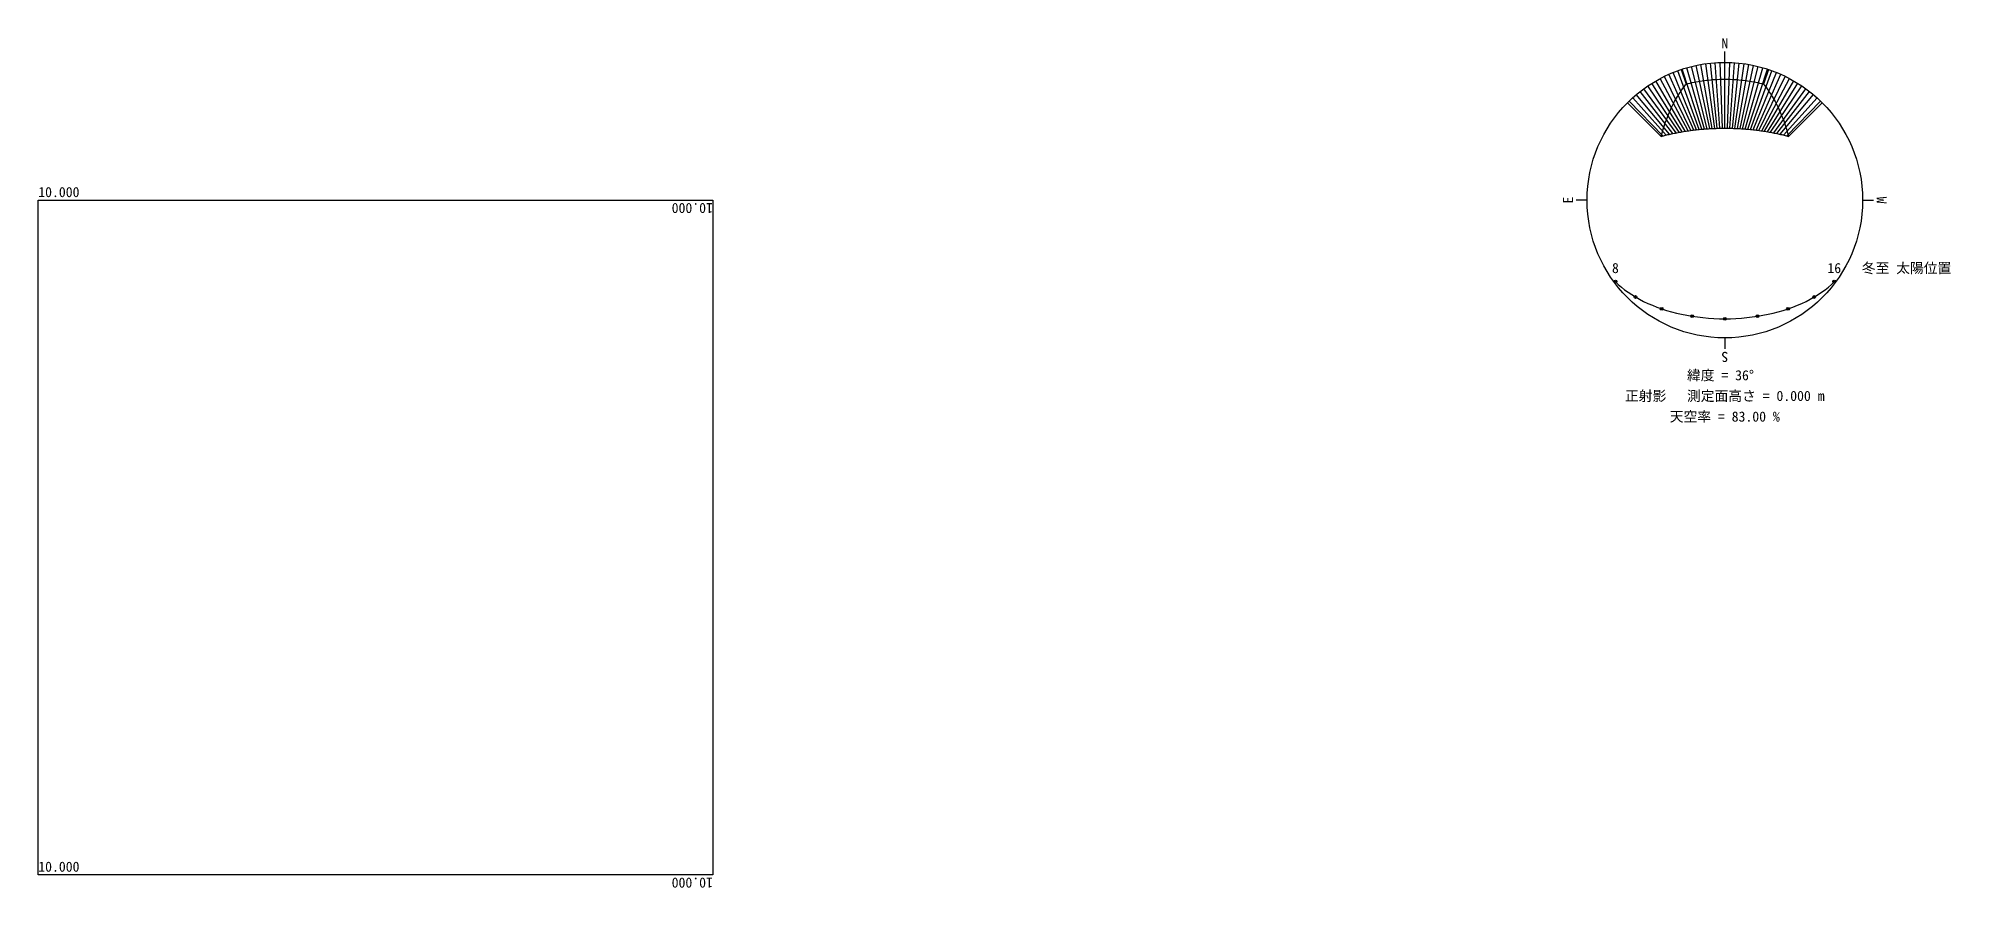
# Model space of a CAD drawing. Units: millimetres at full size, sheet at 1:100. Extents: x -9429 to 25284, y -9848 to 5571.
import ezdxf
from ezdxf.enums import TextEntityAlignment as Align

# ---------------------------------------------------------------- set-up
doc = ezdxf.new("R2010")
doc.units = ezdxf.units.MM
doc.header["$LTSCALE"] = 100
doc.header["$PDMODE"] = 32
doc.header["$PDSIZE"] = 50
doc.layers.add('0-0', color=4, linetype='Continuous')
doc.styles.add('ＭＳ ゴシック', font='')
doc.styles.get('ＭＳ ゴシック').set_extended_font_data('MS Gothic')

msp = doc.modelspace()

# ---------------------------------------------------------------- linework, layer by layer
at = {"layer": '0-0', "color": 7}
for p, q in [((21183.7, 5132.7), (21183.7, 5332.7)), ((20393.1, 5004.4), (20481.3, 4739.9)), ((21974.2, 5004.4), (21886.1, 4739.9)), ((22951.4, 4400.4), (22340.8, 3789.8)), ((18683.7, 2632.7), (18483.7, 2632.7)), ((23683.7, 2632.7), (23883.7, 2632.7)), ((21183.7, 132.7), (21183.7, -67.3))]:
    msp.add_line(p, q, dxfattribs=at)
at = {"layer": '0-0'}
for p, q in [((20566.7, 3897.6), (20087.7, 4879.6)), ((20617.6, 3904.1), (20166.8, 4916.5)), ((20667.6, 3909.9), (20247.2, 4950.6)), ((20716.9, 3915.1), (20328.6, 4981.9)), ((20765.5, 3919.6), (20411.1, 5010.3)), ((20813.5, 3923.6), (20494.6, 5035.8)), ((20860.9, 3927.1), (20578.9, 5058.4)), ((20907.9, 3930.1), (20663.9, 5078)), ((20954.5, 3932.5), (20749.6, 5094.7)), ((21000.7, 3934.5), (20835.7, 5108.3)), ((21046.7, 3936.1), (20922.4, 5119)), ((21092.5, 3937.1), (21009.3, 5126.6)), ((21138.1, 3937.8), (21096.4, 5131.1)), ((21183.7, 3938), (21183.7, 5132.7)), ((21229.3, 3937.8), (21270.9, 5131.1)), ((21274.9, 3937.1), (21358.1, 5126.6)), ((21320.7, 3936.1), (21445, 5119)), ((21366.6, 3934.5), (21531.6, 5108.3)), ((21412.9, 3932.5), (21617.8, 5094.7)), ((21459.4, 3930.1), (21703.5, 5078)), ((21506.4, 3927.1), (21788.5, 5058.4)), ((21553.9, 3923.6), (21872.8, 5035.8)), ((21601.8, 3919.6), (21956.2, 5010.3)), ((21650.4, 3915.1), (22038.7, 4981.9)), ((21699.7, 3909.9), (22120.2, 4950.6)), ((21749.8, 3904.1), (22200.5, 4916.5)), ((21800.7, 3897.6), (22279.6, 4879.6)), ((20180.4, 3828.3), (19576.7, 4547.8)), ((20239.4, 3841.3), (19644.5, 4602.7)), ((20296.9, 3853.1), (19714.2, 4655.2)), ((20353.2, 3863.9), (19785.7, 4705.2)), ((20408.2, 3873.6), (19858.9, 4752.8)), ((20462.1, 3882.5), (19933.7, 4797.7)), ((20514.9, 3890.4), (20010, 4840)), ((21852.5, 3890.4), (22357.4, 4840)), ((21905.3, 3882.5), (22433.7, 4797.7)), ((21959.1, 3873.6), (22508.5, 4752.8)), ((22014.2, 3863.9), (22581.7, 4705.2)), ((22070.4, 3853.1), (22653.1, 4655.2)), ((22128, 3841.3), (22722.8, 4602.7)), ((22186.9, 3828.3), (22790.6, 4547.8)), ((20058.1, 3798.2), (19447, 4431)), ((20120, 3814), (19510.8, 4490.5)), ((22247.3, 3814), (22856.5, 4490.5)), ((22309.3, 3798.2), (22920.3, 4431))]:
    msp.add_line(p, q, dxfattribs=at)
at = {"layer": '0-0', "color": 7}
for points in [[(20026.5, 3789.8), (20045.1, 3855.5), (20064.1, 3918.1), (20083.3, 3977.6), (20102.6, 4034), (20122.1, 4087.4), (20141.5, 4138), (20160.8, 4185.9), (20180, 4231.1), (20199, 4273.8), (20217.7, 4314.2), (20236.1, 4352.2), (20254.3, 4388.2), (20272.1, 4422.1), (20289.5, 4454.1), (20306.6, 4484.3), (20323.3, 4512.8), (20339.6, 4539.7), (20355.5, 4565.1), (20371, 4589.1), (20386.1, 4611.8), (20400.8, 4633.2), (20415.2, 4653.5), (20429.1, 4672.7), (20442.7, 4690.9), (20455.9, 4708.1), (20468.8, 4724.4), (20481.3, 4739.9)], [(20481.3, 4739.9), (20516.5, 4748.7), (20552.1, 4757.1), (20588.1, 4765.1), (20624.6, 4772.7), (20661.4, 4779.9), (20698.6, 4786.6), (20736.1, 4792.8), (20773.9, 4798.6), (20812, 4803.9), (20850.4, 4808.7), (20889, 4813), (20927.9, 4816.8), (20966.9, 4820.1), (21006.1, 4822.8), (21045.4, 4825), (21084.8, 4826.6), (21124.3, 4827.7), (21163.9, 4828.3), (21203.5, 4828.3), (21243, 4827.7), (21282.5, 4826.6), (21321.9, 4825), (21361.3, 4822.8), (21400.4, 4820.1), (21439.5, 4816.8), (21478.3, 4813), (21516.9, 4808.7), (21555.3, 4803.9), (21593.5, 4798.6), (21631.3, 4792.8), (21668.8, 4786.6), (21706, 4779.9), (21742.8, 4772.7), (21779.2, 4765.1), (21815.3, 4757.1), (21850.9, 4748.7), (21886.1, 4739.9)], [(21886.1, 4739.9), (21898.6, 4724.4), (21911.4, 4708.1), (21924.6, 4690.9), (21938.2, 4672.7), (21952.2, 4653.5), (21966.5, 4633.2), (21981.2, 4611.8), (21996.3, 4589.1), (22011.9, 4565.1), (22027.8, 4539.7), (22044.1, 4512.8), (22060.8, 4484.3), (22077.8, 4454.1), (22095.3, 4422.1), (22113.1, 4388.2), (22131.2, 4352.2), (22149.7, 4314.2), (22168.4, 4273.8), (22187.4, 4231.1), (22206.5, 4185.9), (22225.9, 4138), (22245.3, 4087.4), (22264.7, 4034), (22284.1, 3977.6), (22303.3, 3918.1), (22322.2, 3855.5), (22340.8, 3789.8)], [(19415.9, 4400.4), (20026.5, 3789.8), (20046.7, 3795.2), (20067.1, 3800.6), (20087.8, 3805.9), (20108.7, 3811.2), (20130, 3816.4), (20151.5, 3821.6), (20173.3, 3826.7), (20195.4, 3831.7), (20217.8, 3836.7), (20240.5, 3841.6), (20263.4, 3846.4), (20286.6, 3851.1), (20310, 3855.7), (20333.8, 3860.3), (20357.8, 3864.7), (20382, 3869.1), (20406.5, 3873.4), (20431.3, 3877.5), (20456.3, 3881.6), (20481.5, 3885.5), (20507, 3889.3), (20532.7, 3893), (20558.7, 3896.6), (20584.8, 3900), (20611.2, 3903.3), (20637.7, 3906.5), (20664.5, 3909.6), (20691.4, 3912.5), (20718.6, 3915.2), (20745.9, 3917.9), (20773.3, 3920.3), (20800.9, 3922.6), (20828.7, 3924.8), (20856.6, 3926.8), (20884.6, 3928.7), (20912.7, 3930.3), (20941, 3931.9), (20969.3, 3933.2)], [(20969.3, 3933.2), (20997.7, 3934.4), (21026.2, 3935.4), (21054.7, 3936.3), (21083.3, 3937), (21112, 3937.5), (21140.6, 3937.8), (21169.3, 3938), (21198, 3938), (21226.7, 3937.8), (21255.4, 3937.5), (21284, 3937), (21312.6, 3936.3), (21341.2, 3935.4), (21369.6, 3934.4), (21398.1, 3933.2), (21426.4, 3931.9), (21454.6, 3930.3), (21482.8, 3928.7), (21510.8, 3926.8), (21538.7, 3924.8), (21566.4, 3922.6), (21594, 3920.3), (21621.5, 3917.9), (21648.8, 3915.2), (21675.9, 3912.5), (21702.9, 3909.6), (21729.6, 3906.5), (21756.2, 3903.3), (21782.5, 3900), (21808.7, 3896.6), (21834.6, 3893), (21860.3, 3889.3), (21885.8, 3885.5), (21911.1, 3881.6), (21936.1, 3877.5), (21960.8, 3873.4), (21985.3, 3869.1), (22009.6, 3864.7), (22033.6, 3860.3)], [(22033.6, 3860.3), (22057.3, 3855.7), (22080.8, 3851.1), (22104, 3846.4), (22126.9, 3841.6), (22149.5, 3836.7), (22171.9, 3831.7), (22194, 3826.7), (22215.8, 3821.6), (22237.4, 3816.4), (22258.6, 3811.2), (22279.6, 3805.9), (22300.3, 3800.6), (22320.7, 3795.2), (22340.8, 3789.8)]]:
    msp.add_lwpolyline(points, dxfattribs=at)
msp.add_lwpolyline([(-9428.6, 2632.7), (2816.3, 2632.7), (2816.3, -9612.2), (-9428.6, -9612.2)], close=True, dxfattribs=at)
at = {"layer": '0-0', "color": 6}
for points in [[(19197.4, 1153.7), (19249.3, 1103.5), (19304.9, 1054.5), (19364.1, 1007.1), (19426.7, 961.2), (19492.7, 917), (19561.9, 874.5)], [(22805.4, 874.5), (22874.6, 917), (22940.6, 961.2), (23003.2, 1007.1), (23062.4, 1054.5), (23118, 1103.5), (23169.9, 1153.7)], [(19561.9, 874.5), (19634.2, 833.9), (19709.4, 795.1), (19787.5, 758.3), (19868.2, 723.5), (19951.4, 690.8), (20036.9, 660.3)], [(22330.4, 660.3), (22416, 690.8), (22499.2, 723.5), (22579.9, 758.3), (22657.9, 795.1), (22733.2, 833.9), (22805.4, 874.5)], [(20036.9, 660.3), (20124.6, 632), (20214.4, 606), (20306, 582.3), (20399.2, 561), (20494, 542.1), (20590.1, 525.6)], [(20590.1, 525.6), (20687.3, 511.6), (20785.4, 500.2), (20884.3, 491.2), (20983.8, 484.8), (21083.6, 481), (21183.7, 479.7)], [(21183.7, 479.7), (21283.7, 481), (21383.6, 484.8), (21483, 491.2), (21581.9, 500.2), (21680.1, 511.6), (21777.3, 525.6)], [(21777.3, 525.6), (21873.3, 542.1), (21968.1, 561), (22061.4, 582.3), (22153, 606), (22242.7, 632), (22330.4, 660.3)]]:
    msp.add_lwpolyline(points, dxfattribs=at)
at = {"layer": '0-0', "color": 7}
msp.add_circle((21183.7, 2632.7), 2500, dxfattribs=at)
at = {"layer": '0-0', "color": 6}
for p in [(19197.4, 1153.7), (23169.9, 1153.7), (19561.9, 874.5), (22805.4, 874.5), (20036.9, 660.3), (20590.1, 525.6), (21183.7, 479.7), (21777.3, 525.6), (22330.4, 660.3)]:
    msp.add_point(p, dxfattribs=at)

# ---------------------------------------------------------------- texts
at = {"layer": '0-0', "style": 'ＭＳ ゴシック'}
for s, p in [('N', (21121.2, 5332.7)), ('8', (19134.9, 1253.7)), ('16 \u3000冬至 太陽位置', (23044.9, 1253.7)), ('緯度 = 36°', (20496.2, -692.3)), ('正射影 \u3000測定面高さ = 0.000 m', (19371.2, -1067.3)), ('天空率 = 83.00 %', (20183.7, -1442.3))]:
    msp.add_text(s, height=183.3, dxfattribs=at).set_placement(p, align=Align.BOTTOM_LEFT)
at = {"layer": '0-0', "color": 2, "style": 'ＭＳ ゴシック'}
for p in [(-9428.6, 2632.7), (-9428.6, -9612.2)]:
    msp.add_text('10.000', height=183.3, dxfattribs=at).set_placement(p, align=Align.BOTTOM_LEFT)
for p in [(2816.3, 2632.7), (2816.3, -9612.2)]:
    msp.add_text('10.000', height=183.3, rotation=180, dxfattribs=at).set_placement(p, align=Align.BOTTOM_LEFT)
at = {"layer": '0-0', "style": 'ＭＳ ゴシック'}
for s, rotation, p in [('E', 90, (18483.7, 2570.2)), ('W', 270, (23883.7, 2695.2)), ('S', 180, (21246.2, -67.3))]:
    msp.add_text(s, height=183.3, rotation=rotation, dxfattribs=at).set_placement(p, align=Align.BOTTOM_LEFT)

doc.saveas('drawing.dxf')
